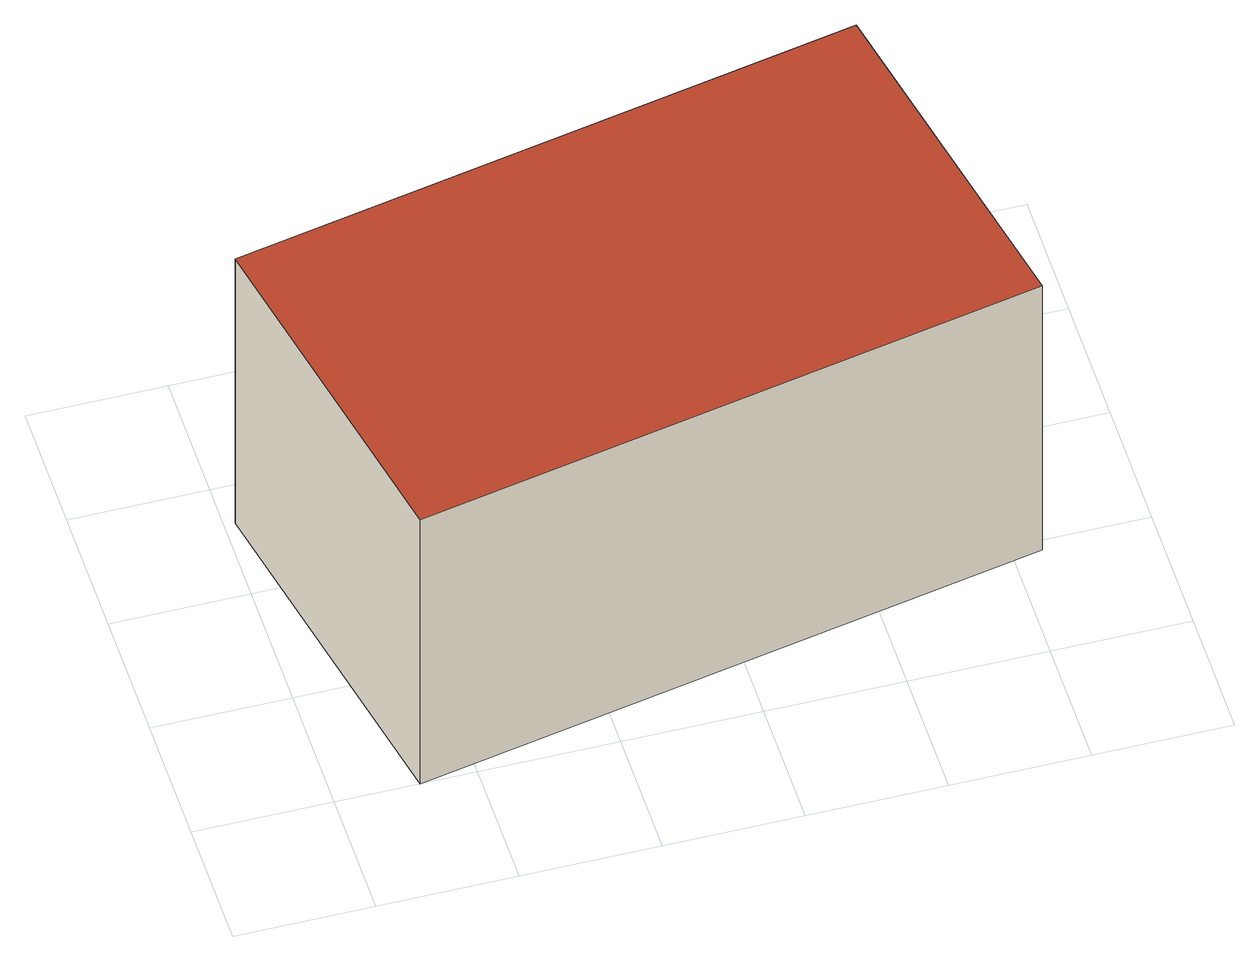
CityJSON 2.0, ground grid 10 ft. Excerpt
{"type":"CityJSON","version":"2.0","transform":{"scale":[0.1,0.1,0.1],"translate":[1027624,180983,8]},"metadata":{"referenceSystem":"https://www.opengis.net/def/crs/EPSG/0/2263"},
"CityObjects":{
"building1":{"type":"Building","attributes":{"name":"Bldg_4210006978","BIN":"4292431"},"geometry":[{"type":"MultiSurface","lod":"2","boundaries":[[[0,1,2,3]],[[4,5,6,7]],[[4,7,3,2]],[[5,4,2,1]],[[6,5,1,0]],[[7,6,0,3]]],"semantics":{"surfaces":[{"type":"GroundSurface"},{"type":"RoofSurface","BIN":"4292431"},{"type":"WallSurface"}],"values":[0,1,2,2,2,2]}}]}
},
"vertices":[
[60,0,8],[8,266,8],[468,357,8],[521,91,8],[468,357,266],[8,266,266],[60,0,266],[521,91,266]
]}
